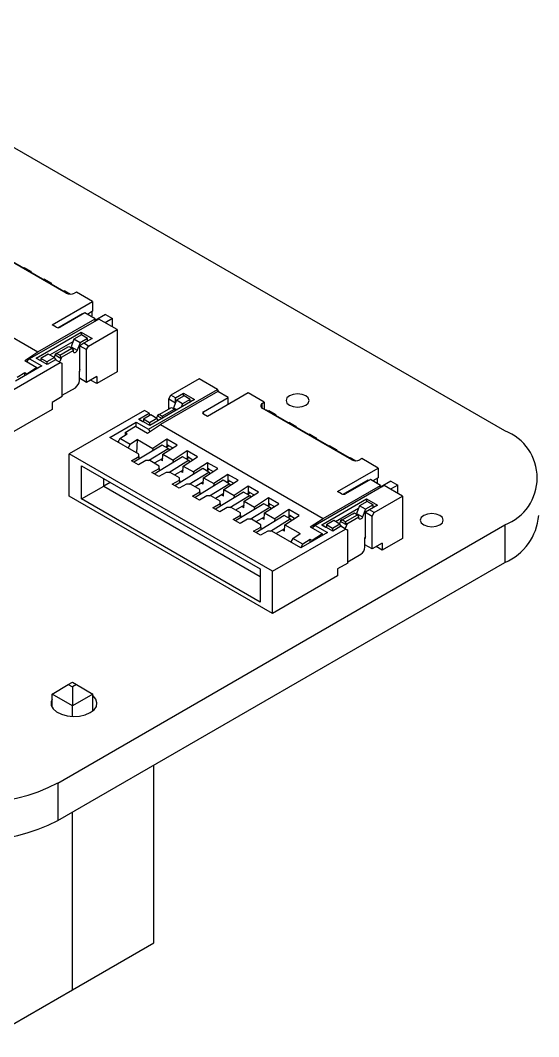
# Model space of a CAD drawing. Header units: millimetres. Extents: x 5 to 292, y 4 to 204.
# Drawn here: x 213.46 to 231.49, y 143.88 to 179.24 of the extents above; entities that cross this region are included whole.
import ezdxf

# ---------------------------------------------------------------- set-up
doc = ezdxf.new("R2010")
doc.units = ezdxf.units.MM

msp = doc.modelspace()

# ---------------------------------------------------------------- linework, layer by layer
at = {"color": 7, "linetype": 'Continuous', "lineweight": 25}
for p, q in [((230.321, 164.95), (205.572, 179.237)), ((215.061, 169.743), (211.949, 171.539)), ((215.061, 169.759), (212.091, 171.473)), ((208.414, 170.967), (214.071, 167.702)), ((213.597, 170.636), (213.569, 170.62)), ((213.597, 170.636), (213.837, 170.498)), ((213.837, 170.498), (213.809, 170.481)), ((213.837, 170.465), (213.837, 170.498)), ((214.304, 170.228), (214.276, 170.212)), ((214.304, 170.228), (214.544, 170.089)), ((214.544, 170.089), (214.516, 170.073)), ((214.544, 170.057), (214.544, 170.089)), ((215.011, 169.82), (214.983, 169.804)), ((215.011, 169.82), (215.204, 169.709)), ((215.047, 169.751), (215.061, 169.759)), ((215.061, 169.743), (215.061, 169.759)), ((215.414, 169.783), (215.344, 169.743)), ((215.98, 169.457), (215.414, 169.783)), ((214.566, 168.64), (215.98, 169.457)), ((215.98, 169.457), (215.98, 169.114)), ((214.764, 168.542), (215.626, 169.04)), ((215.711, 169.057), (214.849, 168.559)), ((215.626, 169.008), (215.626, 169.04)), ((216.065, 168.853), (215.711, 169.057)), ((215.98, 169.114), (215.796, 169.008)), ((215.959, 168.979), (215.959, 169.102)), ((216.192, 168.845), (213.788, 167.457)), ((214.071, 167.702), (216.065, 168.853)), ((215.106, 168.74), (215.106, 168.708)), ((215.121, 168.716), (215.121, 168.749)), ((215.541, 168.959), (215.52, 168.971)), ((216.425, 169.004), (216.065, 168.795)), ((216.065, 168.771), (216.065, 168.853)), ((216.192, 168.845), (216.121, 168.804)), ((216.828, 168.477), (216.192, 168.845)), ((216.666, 168.865), (216.411, 168.718)), ((216.425, 169.004), (216.666, 168.865)), ((216.666, 168.571), (216.666, 168.865)), ((214.021, 167.485), (215.577, 168.383)), ((214.707, 168.559), (214.566, 168.64)), ((215.577, 168.383), (215.959, 168.163)), ((215.577, 168.383), (215.577, 168.285)), ((215.838, 167.906), (216.828, 168.477)), ((216.828, 168.477), (216.828, 167.007)), ((214.494, 167.595), (215.297, 168.059)), ((215.33, 168.143), (215.228, 167.88)), ((215.591, 168.293), (215.33, 168.143)), ((215.542, 168.02), (215.33, 168.143)), ((215.542, 168.02), (215.44, 167.757)), ((215.676, 168), (215.534, 167.918)), ((215.676, 168), (215.534, 167.918)), ((215.803, 168.171), (215.542, 168.02)), ((215.803, 168.171), (215.591, 168.293)), ((215.959, 168.163), (215.676, 168)), ((215.838, 167.906), (215.676, 168)), ((215.803, 168.073), (215.803, 168.171)), ((215.803, 168.089), (215.817, 168.081)), ((215.959, 168.163), (215.817, 168.081)), ((213.618, 167.407), (214.071, 167.702)), ((214.438, 167.628), (214.177, 167.477)), ((214.65, 167.505), (214.438, 167.628)), ((214.672, 167.616), (214.728, 167.648)), ((214.728, 167.648), (214.672, 167.616)), ((214.672, 167.616), (214.672, 167.599)), ((214.728, 167.648), (215.153, 167.893)), ((214.834, 167.587), (214.728, 167.648)), ((214.834, 167.587), (215.259, 167.832)), ((215.308, 167.746), (214.884, 167.502)), ((215.096, 167.861), (215.153, 167.893)), ((215.153, 167.893), (215.259, 167.832)), ((215.217, 167.856), (215.228, 167.88)), ((215.228, 167.88), (215.44, 167.757)), ((215.259, 167.832), (215.308, 167.746)), ((215.308, 167.722), (215.308, 167.746)), ((215.534, 167.918), (215.768, 167.783)), ((215.534, 167.02), (215.534, 167.918)), ((215.768, 167.783), (215.838, 167.906)), ((215.768, 166.64), (215.768, 167.783)), ((212.303, 165.865), (214.849, 167.334)), ((213.618, 167.407), (214.042, 167.162)), ((213.717, 167.416), (213.788, 167.457)), ((213.788, 167.457), (213.717, 167.416)), ((213.717, 167.35), (213.717, 167.416)), ((213.788, 167.457), (214.212, 167.212)), ((214.403, 167.265), (214.021, 167.485)), ((214.021, 167.485), (214.163, 167.404)), ((214.163, 167.404), (214.177, 167.412)), ((214.389, 167.355), (214.177, 167.477)), ((214.177, 167.477), (214.177, 167.395)), ((214.65, 167.505), (214.389, 167.355)), ((214.389, 167.355), (214.389, 167.273)), ((214.686, 167.428), (214.403, 167.265)), ((214.717, 167.41), (214.65, 167.505)), ((214.672, 167.599), (214.884, 167.477)), ((214.849, 167.334), (214.686, 167.428)), ((214.686, 167.428), (214.686, 167.428)), ((214.884, 167.502), (214.834, 167.587)), ((214.849, 167.334), (214.919, 167.293)), ((214.919, 167.293), (214.849, 167.334)), ((214.884, 167.502), (214.884, 167.477)), ((214.919, 166.15), (214.919, 167.293)), ((214.212, 167.212), (213.293, 166.681)), ((213.618, 166.973), (213.36, 166.805)), ((213.618, 166.869), (213.618, 166.973)), ((213.689, 166.932), (213.618, 166.973)), ((214.042, 167.162), (213.689, 166.932)), ((213.689, 166.932), (213.689, 166.91)), ((214.042, 167.114), (214.042, 167.162)), ((215.52, 167.028), (215.534, 167.02)), ((215.52, 166.701), (215.52, 167.028)), ((216.828, 167.007), (216.121, 166.599)), ((215.768, 166.64), (215.52, 166.783)), ((216.121, 166.844), (215.768, 166.64)), ((216.121, 166.599), (215.909, 166.722)), ((216.121, 166.844), (216.121, 166.599)), ((219.688, 166.764), (218.698, 166.192)), ((220.325, 166.396), (219.688, 166.764)), ((214.919, 166.191), (215.379, 166.456)), ((217.92, 165.009), (220.325, 166.396)), ((220.339, 166.323), (218.345, 165.172)), ((218.627, 166.07), (218.698, 166.192)), ((218.861, 166.098), (218.698, 166.192)), ((218.861, 166.098), (219.144, 166.262)), ((219.144, 166.262), (219.525, 166.041)), ((219.144, 166.164), (219.144, 166.262)), ((221.385, 166.274), (219.971, 165.458)), ((220.381, 166.299), (220.325, 166.396)), ((220.692, 166.119), (220.339, 166.323)), ((221.951, 165.947), (221.385, 166.274)), ((214.919, 166.15), (214.566, 165.946)), ((214.566, 165.946), (214.566, 165.701)), ((219.525, 166.041), (217.97, 165.143)), ((218.627, 165.719), (218.627, 166.07)), ((218.627, 166.07), (218.861, 165.935)), ((218.897, 166.021), (218.795, 165.758)), ((218.861, 165.935), (218.861, 166.098)), ((218.861, 165.935), (218.864, 165.937)), ((218.861, 165.935), (218.861, 165.928)), ((219.158, 166.172), (218.897, 166.021)), ((219.109, 165.899), (218.897, 166.021)), ((219.109, 165.899), (219.06, 165.773)), ((219.37, 166.05), (219.109, 165.899)), ((219.37, 166.05), (219.158, 166.172)), ((219.37, 165.952), (219.37, 166.05)), ((219.37, 165.968), (219.384, 165.96)), ((219.525, 166.041), (219.384, 165.96)), ((219.83, 165.621), (220.692, 166.119)), ((220.692, 165.874), (220.692, 166.119)), ((221.88, 165.907), (221.951, 165.947)), ((221.951, 165.947), (221.951, 165.703)), ((214.566, 165.701), (212.303, 164.395)), ((217.779, 165.662), (215.163, 164.151)), ((217.588, 165.364), (217.942, 165.568)), ((218.005, 165.506), (217.744, 165.356)), ((217.942, 165.568), (217.779, 165.662)), ((217.984, 165.494), (217.942, 165.568)), ((218.217, 165.384), (218.005, 165.506)), ((218.239, 165.494), (218.295, 165.527)), ((218.295, 165.527), (218.239, 165.494)), ((218.239, 165.494), (218.239, 165.478)), ((218.295, 165.527), (218.719, 165.772)), ((218.401, 165.466), (218.295, 165.527)), ((218.401, 165.466), (218.825, 165.711)), ((218.663, 165.739), (218.719, 165.772)), ((218.719, 165.772), (218.825, 165.711)), ((218.784, 165.735), (218.795, 165.758)), ((218.825, 165.711), (218.857, 165.656)), ((219.971, 165.458), (219.83, 165.539)), ((224.991, 163.947), (221.88, 165.743)), ((222.022, 165.678), (222.007, 165.67)), ((224.991, 163.964), (222.022, 165.678)), ((222.113, 165.657), (222.085, 165.641)), ((222.113, 165.657), (222.354, 165.519)), ((222.354, 165.519), (222.326, 165.502)), ((222.354, 165.486), (222.354, 165.519)), ((216.577, 164.723), (217.496, 165.254)), ((217.496, 165.254), (217.92, 165.009)), ((217.496, 165.106), (217.496, 165.254)), ((217.97, 165.143), (217.588, 165.364)), ((217.588, 165.364), (217.729, 165.282)), ((217.729, 165.282), (217.744, 165.29)), ((217.956, 165.233), (217.744, 165.356)), ((217.744, 165.356), (217.744, 165.274)), ((217.892, 164.877), (218.345, 165.172)), ((218.217, 165.384), (217.956, 165.233)), ((217.956, 165.233), (217.956, 165.151)), ((217.97, 165.143), (217.97, 165.143)), ((218.266, 165.314), (218.217, 165.384)), ((218.345, 165.172), (224.001, 161.906)), ((218.433, 165.411), (218.401, 165.466)), ((222.821, 165.249), (222.792, 165.233)), ((222.821, 165.249), (223.061, 165.11)), ((216.927, 164.683), (217.185, 164.851)), ((217.114, 164.892), (217.468, 165.122)), ((217.185, 164.851), (217.114, 164.892)), ((217.114, 164.892), (217.114, 164.805)), ((217.468, 165.122), (217.892, 164.877)), ((217.92, 165.009), (217.968, 164.927)), ((223.061, 165.11), (223.033, 165.094)), ((223.061, 165.078), (223.061, 165.11)), ((223.528, 164.841), (223.5, 164.825)), ((223.528, 164.841), (223.768, 164.702)), ((217.588, 164.139), (216.577, 164.723)), ((217.281, 164.479), (216.927, 164.683)), ((217.213, 164.356), (217.281, 164.479)), ((217.54, 164.648), (217.281, 164.479)), ((218.397, 164.459), (217.418, 163.862)), ((217.514, 164.182), (217.54, 164.648)), ((217.54, 164.648), (218.07, 164.342)), ((218.564, 164.663), (218.07, 164.342)), ((218.609, 164.337), (218.397, 164.459)), ((218.424, 164.138), (218.917, 164.459)), ((218.635, 164.433), (218.539, 164.378)), ((218.564, 164.474), (218.549, 164.383)), ((218.917, 164.459), (218.564, 164.663)), ((218.564, 164.663), (218.564, 164.474)), ((218.599, 164.453), (218.564, 164.474)), ((218.592, 164.408), (218.599, 164.453)), ((218.599, 164.453), (218.763, 164.359)), ((223.768, 164.702), (223.74, 164.686)), ((223.768, 164.67), (223.768, 164.702)), ((224.235, 164.433), (224.207, 164.417)), ((224.235, 164.433), (224.475, 164.294)), ((215.163, 162.682), (215.163, 164.151)), ((222.234, 160.069), (215.163, 164.151)), ((217.588, 164.057), (217.588, 164.139)), ((217.925, 163.919), (218.609, 164.337)), ((218.07, 164.342), (218.065, 164.257)), ((218.411, 163.912), (218.424, 164.138)), ((218.424, 164.138), (218.777, 163.934)), ((218.609, 164.337), (218.647, 164.283)), ((219.271, 164.255), (218.777, 163.934)), ((219.624, 164.051), (219.271, 164.255)), ((219.271, 164.255), (219.271, 164.066)), ((224.475, 164.294), (224.447, 164.278)), ((224.475, 164.262), (224.475, 164.294)), ((215.587, 162.584), (215.587, 163.743)), ((215.587, 163.743), (221.809, 160.151)), ((217.333, 163.911), (217.588, 164.057)), ((217.574, 163.772), (217.333, 163.911)), ((217.828, 163.919), (217.574, 163.772)), ((217.588, 164.057), (217.588, 163.965)), ((217.97, 163.919), (217.828, 163.919)), ((218.295, 163.731), (217.97, 163.919)), ((219.104, 164.051), (218.125, 163.453)), ((218.416, 163.996), (218.125, 163.829)), ((218.295, 163.649), (218.295, 163.731)), ((218.411, 163.912), (218.34, 163.953)), ((218.632, 163.51), (219.317, 163.929)), ((218.777, 163.934), (218.772, 163.848)), ((219.317, 163.929), (219.104, 164.051)), ((219.118, 163.504), (219.131, 163.729)), ((219.131, 163.729), (219.624, 164.051)), ((219.131, 163.729), (219.484, 163.525)), ((219.342, 164.025), (219.246, 163.969)), ((219.271, 164.066), (219.256, 163.975)), ((219.306, 164.045), (219.271, 164.066)), ((219.299, 164), (219.306, 164.045)), ((219.306, 164.045), (219.47, 163.951)), ((219.317, 163.929), (219.354, 163.875)), ((219.978, 163.847), (219.484, 163.525)), ((220.332, 163.643), (219.978, 163.847)), ((219.978, 163.847), (219.978, 163.657)), ((224.942, 164.025), (224.914, 164.008)), ((224.942, 164.025), (225.135, 163.913)), ((224.977, 163.955), (224.991, 163.964)), ((224.991, 163.947), (224.991, 163.964)), ((225.345, 163.988), (225.274, 163.947)), ((225.911, 163.662), (225.345, 163.988)), ((218.041, 163.502), (218.295, 163.649)), ((218.281, 163.364), (218.041, 163.502)), ((218.536, 163.51), (218.281, 163.364)), ((218.295, 163.649), (218.295, 163.557)), ((218.677, 163.51), (218.536, 163.51)), ((219.002, 163.323), (218.677, 163.51)), ((219.812, 163.643), (218.833, 163.045)), ((219.123, 163.588), (218.833, 163.421)), ((219.118, 163.504), (219.047, 163.545)), ((219.339, 163.102), (220.024, 163.52)), ((219.484, 163.525), (219.48, 163.44)), ((220.024, 163.52), (219.812, 163.643)), ((219.838, 163.321), (220.332, 163.643)), ((220.049, 163.617), (219.953, 163.561)), ((219.978, 163.657), (219.963, 163.567)), ((220.013, 163.637), (219.978, 163.657)), ((220.006, 163.592), (220.013, 163.637)), ((220.013, 163.637), (220.177, 163.542)), ((220.024, 163.52), (220.061, 163.467)), ((220.685, 163.439), (220.191, 163.117)), ((221.039, 163.234), (220.685, 163.439)), ((220.685, 163.439), (220.685, 163.249)), ((224.496, 162.845), (225.911, 163.662)), ((225.911, 163.662), (225.911, 163.319)), ((215.587, 162.584), (216.365, 163.033)), ((216.365, 163.033), (216.365, 163.294)), ((216.591, 163.163), (216.365, 163.033)), ((216.365, 163.033), (221.809, 159.89)), ((218.748, 163.094), (219.002, 163.241)), ((218.988, 162.955), (218.748, 163.094)), ((219.243, 163.102), (218.988, 162.955)), ((219.002, 163.241), (219.002, 163.323)), ((219.002, 163.241), (219.002, 163.149)), ((219.384, 163.102), (219.243, 163.102)), ((219.709, 162.914), (219.384, 163.102)), ((220.519, 163.235), (219.54, 162.637)), ((219.83, 163.18), (219.54, 163.012)), ((219.825, 163.096), (219.755, 163.137)), ((219.825, 163.096), (219.838, 163.321)), ((219.838, 163.321), (220.191, 163.117)), ((220.046, 162.694), (220.731, 163.112)), ((220.191, 163.117), (220.187, 163.032)), ((220.731, 163.112), (220.519, 163.235)), ((220.545, 162.913), (221.039, 163.234)), ((220.756, 163.208), (220.66, 163.153)), ((220.685, 163.249), (220.67, 163.159)), ((220.72, 163.229), (220.685, 163.249)), ((220.713, 163.184), (220.72, 163.229)), ((220.72, 163.229), (220.885, 163.134)), ((220.731, 163.112), (220.769, 163.059)), ((221.392, 163.03), (220.899, 162.709)), ((221.746, 162.826), (221.392, 163.03)), ((221.392, 163.03), (221.392, 162.841)), ((226.123, 163.049), (223.719, 161.661)), ((224.001, 161.906), (225.996, 163.057)), ((224.694, 162.747), (225.557, 163.245)), ((225.642, 163.261), (224.779, 162.763)), ((225.472, 163.163), (225.451, 163.176)), ((225.557, 163.212), (225.557, 163.245)), ((225.996, 163.057), (225.642, 163.261)), ((225.911, 163.319), (225.727, 163.212)), ((225.889, 163.184), (225.889, 163.306)), ((226.356, 163.208), (225.996, 163)), ((225.996, 162.976), (225.996, 163.057)), ((226.123, 163.049), (226.052, 163.008)), ((226.759, 162.682), (226.123, 163.049)), ((226.597, 163.069), (226.342, 162.923)), ((226.356, 163.208), (226.597, 163.069)), ((226.597, 162.776), (226.597, 163.069)), ((222.234, 158.6), (215.163, 162.682)), ((219.455, 162.686), (219.709, 162.833)), ((219.695, 162.547), (219.455, 162.686)), ((219.95, 162.694), (219.695, 162.547)), ((219.709, 162.833), (219.709, 162.914)), ((219.709, 162.833), (219.709, 162.741)), ((220.091, 162.694), (219.95, 162.694)), ((220.416, 162.506), (220.091, 162.694)), ((221.226, 162.827), (220.247, 162.229)), ((220.537, 162.772), (220.247, 162.604)), ((220.532, 162.687), (220.462, 162.728)), ((220.532, 162.687), (220.545, 162.913)), ((220.545, 162.913), (220.899, 162.709)), ((220.753, 162.286), (221.438, 162.704)), ((220.899, 162.709), (220.894, 162.624)), ((221.438, 162.704), (221.226, 162.827)), ((221.252, 162.505), (221.746, 162.826)), ((221.463, 162.8), (221.367, 162.745)), ((221.392, 162.841), (221.377, 162.751)), ((221.428, 162.821), (221.392, 162.841)), ((221.42, 162.775), (221.428, 162.821)), ((221.428, 162.821), (221.592, 162.726)), ((221.438, 162.704), (221.476, 162.65)), ((224.638, 162.763), (224.496, 162.845)), ((225.037, 162.945), (225.037, 162.912)), ((225.051, 162.921), (225.051, 162.953)), ((225.769, 162.11), (226.759, 162.682)), ((226.759, 162.682), (226.759, 161.212)), ((221.809, 158.991), (215.587, 162.584)), ((220.162, 162.278), (220.416, 162.425)), ((220.416, 162.425), (220.416, 162.506)), ((220.416, 162.425), (220.416, 162.332)), ((221.933, 162.418), (220.954, 161.82)), ((221.244, 162.364), (220.954, 162.196)), ((221.24, 162.279), (221.169, 162.32)), ((221.24, 162.279), (221.252, 162.505)), ((221.252, 162.505), (221.606, 162.301)), ((221.606, 162.301), (221.601, 162.216)), ((222.099, 162.622), (221.606, 162.301)), ((222.145, 162.296), (221.933, 162.418)), ((221.959, 162.097), (222.453, 162.418)), ((222.17, 162.392), (222.074, 162.337)), ((222.099, 162.433), (222.084, 162.342)), ((222.453, 162.418), (222.099, 162.622)), ((222.099, 162.622), (222.099, 162.433)), ((222.135, 162.412), (222.099, 162.433)), ((222.127, 162.367), (222.135, 162.412)), ((222.135, 162.412), (222.299, 162.318)), ((223.952, 161.69), (225.508, 162.588)), ((225.261, 162.347), (225.159, 162.084)), ((225.522, 162.498), (225.261, 162.347)), ((225.473, 162.225), (225.261, 162.347)), ((225.734, 162.376), (225.473, 162.225)), ((225.508, 162.588), (225.889, 162.367)), ((225.508, 162.588), (225.508, 162.49)), ((225.734, 162.376), (225.522, 162.498)), ((225.889, 162.367), (225.607, 162.204)), ((225.734, 162.278), (225.734, 162.376)), ((225.889, 162.367), (225.748, 162.286)), ((220.402, 162.139), (220.162, 162.278)), ((220.657, 162.286), (220.402, 162.139)), ((220.798, 162.286), (220.657, 162.286)), ((221.124, 162.098), (220.798, 162.286)), ((220.869, 161.869), (221.124, 162.016)), ((221.124, 162.016), (221.124, 162.098)), ((221.124, 162.016), (221.124, 161.924)), ((221.46, 161.878), (222.145, 162.296)), ((222.64, 162.01), (221.661, 161.412)), ((221.951, 161.955), (221.661, 161.788)), ((221.947, 161.871), (221.959, 162.097)), ((221.959, 162.097), (222.313, 161.893)), ((222.145, 162.296), (222.183, 162.242)), ((222.806, 162.214), (222.313, 161.893)), ((222.852, 161.888), (222.64, 162.01)), ((222.666, 161.688), (223.16, 162.01)), ((222.877, 161.984), (222.781, 161.928)), ((222.806, 162.025), (222.791, 161.934)), ((223.16, 162.01), (222.806, 162.214)), ((222.806, 162.214), (222.806, 162.025)), ((222.842, 162.004), (222.806, 162.025)), ((222.834, 161.959), (222.842, 162.004)), ((223.006, 161.909), (222.842, 162.004)), ((224.425, 161.8), (225.228, 162.263)), ((224.659, 161.853), (225.083, 162.098)), ((224.765, 161.792), (225.189, 162.037)), ((225.239, 161.951), (224.815, 161.706)), ((225.027, 162.065), (225.083, 162.098)), ((225.083, 162.098), (225.189, 162.037)), ((225.147, 162.061), (225.159, 162.084)), ((225.159, 162.084), (225.371, 161.962)), ((225.189, 162.037), (225.239, 161.951)), ((225.239, 161.927), (225.239, 161.951)), ((225.473, 162.225), (225.371, 161.962)), ((225.607, 162.204), (225.465, 162.123)), ((225.607, 162.204), (225.465, 162.123)), ((225.465, 162.123), (225.699, 161.988)), ((225.465, 161.224), (225.465, 162.123)), ((225.769, 162.11), (225.607, 162.204)), ((225.699, 161.988), (225.769, 162.11)), ((225.699, 160.845), (225.699, 161.988)), ((225.734, 162.294), (225.748, 162.286)), ((214.765, 152.703), (230.321, 161.684)), ((221.109, 161.731), (220.869, 161.869)), ((221.364, 161.878), (221.109, 161.731)), ((221.505, 161.878), (221.364, 161.878)), ((221.831, 161.69), (221.505, 161.878)), ((221.576, 161.461), (221.831, 161.608)), ((221.831, 161.608), (221.831, 161.69)), ((221.831, 161.608), (221.831, 161.516)), ((221.947, 161.871), (221.876, 161.912)), ((222.167, 161.469), (222.852, 161.888)), ((222.313, 161.893), (222.308, 161.807)), ((222.654, 161.463), (222.666, 161.688)), ((222.666, 161.688), (223.197, 161.382)), ((222.852, 161.888), (222.89, 161.834)), ((223.549, 161.612), (224.001, 161.906)), ((223.549, 161.612), (223.973, 161.367)), ((223.648, 161.62), (223.719, 161.661)), ((223.719, 161.661), (223.648, 161.62)), ((223.648, 161.554), (223.648, 161.62)), ((223.719, 161.661), (224.143, 161.416)), ((224.334, 161.469), (223.952, 161.69)), ((223.952, 161.69), (224.093, 161.608)), ((224.093, 161.608), (224.108, 161.616)), ((224.368, 161.832), (224.108, 161.682)), ((224.32, 161.559), (224.108, 161.682)), ((224.108, 161.682), (224.108, 161.6)), ((224.581, 161.71), (224.32, 161.559)), ((224.617, 161.633), (224.334, 161.469)), ((224.581, 161.71), (224.368, 161.832)), ((224.647, 161.615), (224.581, 161.71)), ((224.603, 161.82), (224.659, 161.853)), ((224.659, 161.853), (224.603, 161.82)), ((224.603, 161.82), (224.603, 161.804)), ((224.603, 161.804), (224.815, 161.682)), ((224.779, 161.539), (224.617, 161.633)), ((224.617, 161.633), (224.617, 161.633)), ((224.765, 161.792), (224.659, 161.853)), ((224.815, 161.706), (224.765, 161.792)), ((224.815, 161.706), (224.815, 161.682)), ((230.321, 161.684), (230.321, 160.378)), ((221.817, 161.322), (221.576, 161.461)), ((222.071, 161.469), (221.817, 161.322)), ((222.212, 161.469), (222.071, 161.469)), ((223.224, 160.886), (222.212, 161.469)), ((222.234, 160.069), (224.779, 161.539)), ((222.658, 161.547), (222.368, 161.38)), ((222.654, 161.463), (222.583, 161.504)), ((222.938, 161.214), (223.197, 161.382)), ((224.143, 161.416), (223.224, 160.886)), ((223.973, 161.367), (223.62, 161.137)), ((223.973, 161.318), (223.973, 161.367)), ((224.32, 161.559), (224.32, 161.478)), ((224.779, 161.539), (224.85, 161.498)), ((224.85, 161.498), (224.779, 161.539)), ((224.85, 160.355), (224.85, 161.498)), ((222.938, 161.214), (222.87, 161.09)), ((223.291, 161.01), (222.938, 161.214)), ((223.223, 160.886), (223.291, 161.01)), ((223.549, 161.177), (223.291, 161.01)), ((223.549, 161.073), (223.549, 161.177)), ((223.62, 161.137), (223.549, 161.177)), ((223.62, 161.137), (223.62, 161.114)), ((225.451, 161.233), (225.465, 161.224)), ((225.451, 160.906), (225.451, 161.233)), ((225.699, 160.845), (225.451, 160.988)), ((226.052, 161.049), (225.699, 160.845)), ((226.052, 160.804), (225.84, 160.926)), ((226.759, 161.212), (226.052, 160.804)), ((226.052, 161.049), (226.052, 160.804)), ((224.85, 160.396), (225.31, 160.661)), ((214.765, 151.397), (230.321, 160.378)), ((224.85, 160.355), (224.496, 160.151)), ((221.809, 160.151), (221.809, 158.991)), ((222.234, 158.6), (222.234, 160.069)), ((224.496, 159.906), (222.234, 158.6)), ((224.496, 160.151), (224.496, 159.906)), ((214.569, 155.799), (215.134, 156.125)), ((215.134, 156.125), (215.276, 156.207)), ((215.134, 156.125), (215.276, 156.044)), ((215.276, 156.207), (215.417, 156.125)), ((215.417, 156.125), (215.276, 156.044)), ((215.276, 156.044), (215.276, 155.39)), ((215.417, 156.125), (215.983, 155.799)), ((215.276, 155.39), (214.569, 155.799)), ((214.569, 155.338), (214.569, 155.799)), ((215.983, 155.799), (215.276, 155.39)), ((215.983, 155.212), (215.983, 155.799)), ((215.276, 155.019), (215.276, 155.39)), ((218.104, 147.143), (218.104, 153.325)), ((214.765, 152.703), (214.765, 151.397)), ((215.276, 145.511), (215.276, 151.692)), ((215.276, 145.511), (218.104, 147.143)), ((212.447, 143.878), (215.276, 145.511))]:
    msp.add_line(p, q, dxfattribs=at)
at = {"color": 8, "linetype": 'Continuous', "lineweight": 25}
for p, q in [((221.88, 165.743), (221.88, 165.907)), ((218.795, 165.758), (218.915, 165.689)), ((219.83, 165.539), (219.83, 165.621)), ((218.239, 165.478), (218.394, 165.388)), ((218.38, 163.976), (218.414, 163.956)), ((219.087, 163.568), (219.121, 163.548)), ((219.794, 163.159), (219.828, 163.14)), ((220.501, 162.751), (220.535, 162.732)), ((221.208, 162.343), (221.242, 162.324)), ((221.916, 161.935), (221.949, 161.915)), ((222.623, 161.527), (222.656, 161.507))]:
    msp.add_line(p, q, dxfattribs=at)
at = {"color": 7, "linetype": 'Continuous', "lineweight": 25, "flags": 128}
for points in [[(215.95, 168.919), (215.956, 168.946), (215.959, 168.979)], [(215.44, 167.757), (215.425, 167.728), (215.406, 167.703), (215.383, 167.684), (215.361, 167.673), (215.34, 167.672), (215.323, 167.681), (215.312, 167.698), (215.308, 167.722)], [(223.391, 165.848), (223.478, 165.923), (223.509, 166.011), (223.478, 166.099), (223.391, 166.174), (223.262, 166.224), (223.109, 166.242), (222.955, 166.224), (222.826, 166.174), (222.739, 166.099), (222.709, 166.011), (222.739, 165.923), (222.826, 165.848), (222.955, 165.798), (223.109, 165.78), (223.262, 165.798), (223.391, 165.848)], [(216.927, 164.683), (216.887, 164.616), (216.858, 164.561)], [(225.881, 163.123), (225.887, 163.15), (225.889, 163.184)], [(225.371, 161.962), (225.356, 161.933), (225.337, 161.908), (225.314, 161.889), (225.291, 161.878), (225.27, 161.877), (225.254, 161.885), (225.243, 161.903), (225.239, 161.927)], [(228.058, 161.684), (228.145, 161.759), (228.175, 161.847), (228.145, 161.936), (228.058, 162.011), (227.928, 162.061), (227.775, 162.078), (227.622, 162.061), (227.493, 162.011), (227.406, 161.936), (227.375, 161.847), (227.406, 161.759), (227.493, 161.684), (227.622, 161.634), (227.775, 161.616), (227.928, 161.634), (228.058, 161.684)], [(214.569, 155.62), (214.535, 155.526), (214.542, 155.401), (214.608, 155.281), (214.727, 155.176), (214.892, 155.093), (215.088, 155.039), (215.303, 155.018), (215.52, 155.031), (215.722, 155.077), (215.896, 155.153)], [(215.896, 155.153), (216.028, 155.253), (216.108, 155.37), (216.13, 155.495), (216.093, 155.619), (215.999, 155.733), (215.983, 155.746)]]:
    msp.add_lwpolyline(points, dxfattribs=at)
at = {"color": 7, "linetype": 'Continuous', "lineweight": 25}
for centre, radius, start, end in [((215.202, 170.016), 0.307, 242.6102, 297.3898), ((215.492, 168.941), 0.0409, 16.2537, 57.7823), ((214.778, 168.695), 0.154, 242.6091, 297.3903), ((214.517, 167.607), 0.155, 321.946, 357.088), ((214.732, 167.483), 0.152, 302.2748, 357.7419), ((215.66, 167.024), 0.14, 153.95, 178.2538), ((215.213, 166.715), 0.307, 302.6056, 357.3945), ((221.911, 165.825), 0.0873, 110.7844, 249.2158), ((219.845, 165.58), 0.0437, 110.7839, 249.2181), ((218.083, 165.486), 0.155, 321.946, 357.088), ((229.69, 163.317), 1.751, 291.1341, 68.866), ((225.133, 164.22), 0.307, 242.6102, 297.3898), ((225.423, 163.146), 0.0409, 16.269, 57.7791), ((224.709, 162.9), 0.154, 242.6093, 297.3901), ((229.559, 162.161), 1.94, 293.1383, 355.5416), ((224.447, 161.812), 0.155, 321.946, 357.088), ((224.663, 161.688), 0.152, 302.2743, 357.7424), ((225.591, 161.228), 0.14, 153.9529, 178.2509), ((225.144, 160.92), 0.307, 302.6048, 357.3952), ((211.936, 158.142), 6.13, 242.5243, 297.4757), ((211.936, 156.836), 6.13, 242.5243, 297.4757)]:
    msp.add_arc(centre, radius, start, end, dxfattribs=at)

doc.saveas('drawing.dxf')
